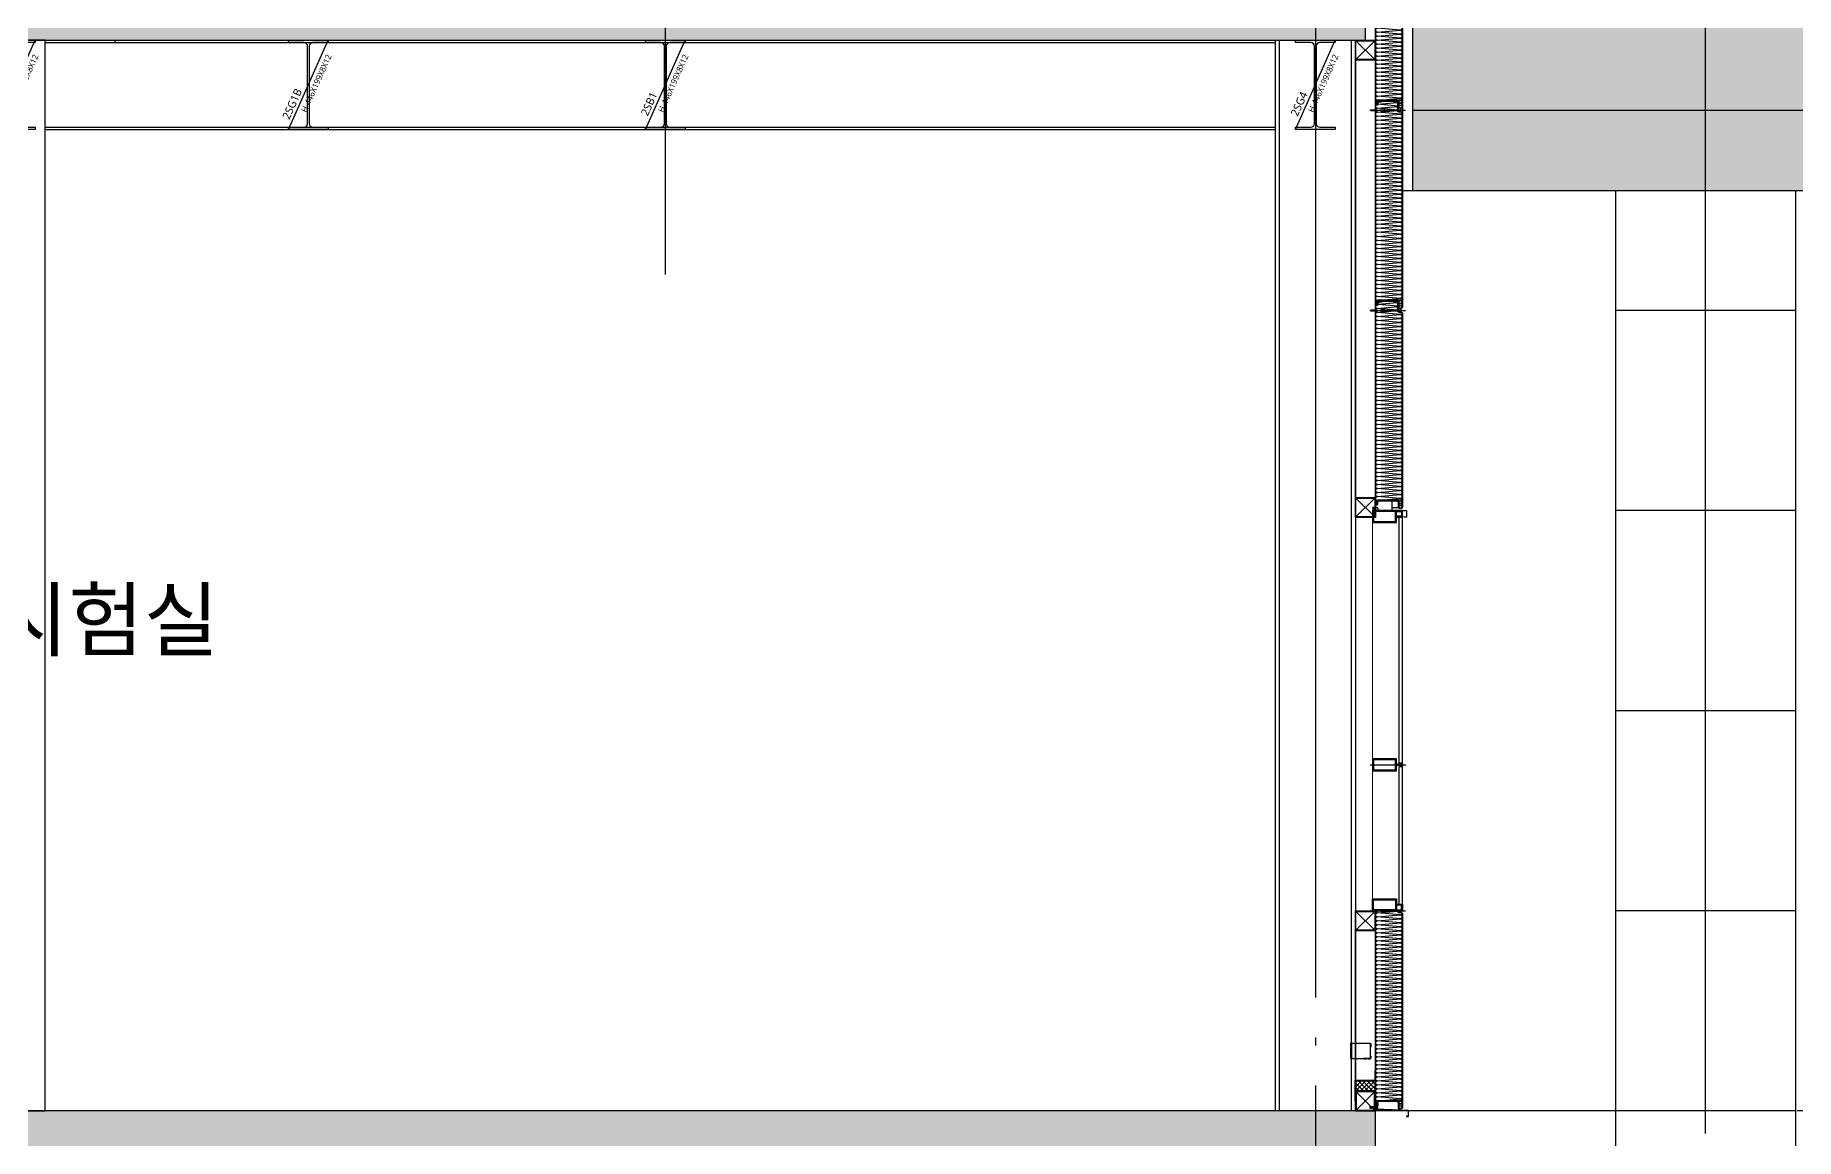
# Model space of a CAD drawing. Header units: millimetres. Extents: x 0 to 672800, y 0 to 118800.
# Drawn here: x 590992 to 599794, y 71856 to 77370 of the extents above; entities that cross this region are included whole.
import ezdxf
from ezdxf.enums import TextEntityAlignment as Align
from ezdxf.xclip import XClip

# ---------------------------------------------------------------- set-up
doc = ezdxf.new("R2010")
doc.units = ezdxf.units.MM
doc.header["$LTSCALE"] = 200
doc.header["$XCLIPFRAME"] = 0
for name, pattern in [('CEN', [62, 60, -1, 0, -1]), ('CEN-GAUN', [32.2, 30, -1, 0.2, -1]), ('HIDDEN', [0.375, 0.25, -0.125])]:
    doc.linetypes.add(name, pattern=pattern)
doc.layers.get('DEFPOINTS').update_dxf_attribs({"color": 137})
for name, color, linetype in [('0-S-col', 4, 'Continuous'), ('01하지철물', 253, 'Continuous'), ('09GIRDER', 2, 'Continuous'), ('161', 161, 'Continuous'), ('35', 8, 'Continuous'), ('7', 7, 'Continuous'), ('A-1', 1, 'Continuous'), ('A-CON', 2, 'Continuous'), ('A-PNL-EXT', 7, 'Continuous'), ('A-sect_stl', 8, 'Continuous'), ('AA-DWXM-CURT', 4, 'Continuous'), ('AA-XXXX-CNTL', 16, 'Continuous'), ('BOLT', 8, 'Continuous'), ('CEN', 1, 'CEN-GAUN'), ('CON', 2, 'Continuous'), ('ELE-8', 8, 'Continuous'), ('ELE-STL', 252, 'Continuous'), ('FLA', 2, 'Continuous'), ('HAT', 8, 'Continuous'), ('HAT-254', 254, 'Continuous'), ('HAT-INS1', 252, 'Continuous'), ('Insul', 252, 'Continuous'), ('PANEL', 6, 'Continuous'), ('S-253', 252, 'Continuous'), ('SOL-254', 254, 'Continuous'), ('squrepipe', 252, 'Continuous'), ('STEEL-E', 6, 'Continuous'), ('STL', 4, 'Continuous'), ('SYP_BOLT', 9, 'Continuous'), ('SYP_FLASHING', 5, 'Continuous'), ('SYP_INSUL', 252, 'Continuous'), ('SYP_STEEL', 4, 'Continuous'), ('TEC35', 35, 'Continuous'), ('WALL', 2, 'Continuous'), ('WIN1', 7, 'Continuous')]:
    doc.layers.add(name, color=color, linetype=linetype)
doc.layers.add('190', color=190, linetype='Continuous', plot=False)
doc.layers.add('TXT-1', color=137, linetype='Continuous', plot=False)
doc.layers.add('insulation', color=8, linetype='Continuous', lineweight=5)
doc.styles.add('스타일1', font='malgun.ttf')

# ---------------------------------------------------------------- blocks, each defined once
blk = doc.blocks.new('SCW-1')
at = {"layer": 'BOLT', "color": 8, "linetype": 'HIDDEN', "ltscale": 0.5}
for p, q in [((150, 3), (150, 9)), ((154.1, 12), (151.1, 9)), ((151.1, 9), (151.1, 3)), ((151.1, 3), (154.1, 0)), ((153.1, 5.4), (153.1, 6.6)), ((153.1, 6.6), (154.5, 6.6)), ((154.5, 5.4), (153.1, 5.4)), ((154.5, 12), (154.1, 12)), ((154.1, 0), (154.5, 0)), ((154.5, 6.6), (154.5, 12)), ((154.5, 0), (154.5, 5.4))]:
    blk.add_line(p, q, dxfattribs=at)
for points in [[(0, 6), (9, 7), (11, 9), (12, 7), (10, 3)], [(10, 3), (5, 3), (0, 6), (5, 9), (11, 9)], [(150, 3), (10, 3)], [(11, 9), (150, 9)]]:
    blk.add_lwpolyline(points, dxfattribs=at)
for centre, start, end in [((150.6, 9.2), 199.47122, 340.52878), ((150.6, 2.8), 19.47122, 160.52878)]:
    blk.add_arc(centre, 0.6, start, end, dxfattribs=at)
blk = doc.blocks.new('PANEL-135')
at = {"layer": '161'}
for p, q in [((150, 0), (0, 0)), ((150, -1000), (0, -1000))]:
    blk.add_line(p, q, dxfattribs=at)
at = {"layer": 'BOLT', "color": 8, "linetype": 'HIDDEN', "ltscale": 0.5}
for p, q in [((37.8, 20.4), (41.2, 17)), ((37.8, 19.3), (40.8, 16.3)), ((37.8, 8.7), (40.8, 11.7)), ((37.8, 7.6), (41.2, 11)), ((37.8, 6.4), (41.2, 3)), ((37.8, 5.3), (40.8, 2.3)), ((41.2, 17), (41.2, 11)), ((41.2, 3), (41.2, -3)), ((37.8, -5.3), (40.8, -2.3)), ((37.8, -6.1), (37.8, -6.1)), ((38.6, -5.6), (41.2, -3))]:
    blk.add_line(p, q, dxfattribs=at)
at = {"layer": 'HAT-INS1'}
for points in [[(37.8, 21.4), (137, 30)], [(137, 30.5), (39.6, 38.9)]]:
    blk.add_lwpolyline(points, dxfattribs=at)
for points in [[(147.4, 26.4, -0.625476), (139.5, 10.2), (37.8, 19.1)], [(37.8, 1.4), (139.5, 10.2, -1), (139.5, -9.8), (37.8, -0.9)], [(25.8, -19.8), (139.5, -9.8, -1), (139.5, -29.8), (25.8, -19.8), (25.8, -19.8, 1), (25.8, -39.8, 1)], [(25.8, -39.8), (139.5, -29.8, -1), (139.5, -49.8), (25.8, -39.8), (25.8, -39.8, 1), (25.8, -59.8, 1)], [(25.8, -59.8), (139.5, -49.8, -1), (139.5, -69.8), (25.8, -59.8), (25.8, -59.8, 1), (25.8, -79.8, 1)], [(25.8, -79.8), (139.5, -69.8, -1), (139.5, -89.8), (25.8, -79.8), (25.8, -79.8, 1), (25.8, -99.8, 1)], [(16.1, -12.4, 0.338737), (25.8, -19.8)], [(25.8, -99.8), (139.5, -89.8, -1), (139.5, -109.8), (25.8, -99.8), (25.8, -99.8, 1), (25.8, -119.8, 1)], [(25.8, -119.8), (139.5, -109.8, -1), (139.5, -129.8), (25.8, -119.8), (25.8, -119.8, 1), (25.8, -139.8, 1)], [(25.8, -139.8), (139.5, -129.8, -1), (139.5, -149.8), (25.8, -139.8), (25.8, -139.8, 1), (25.8, -159.8, 1)], [(25.8, -159.8), (139.5, -149.8, -1), (139.5, -169.8), (25.8, -159.8), (25.8, -159.8, 1), (25.8, -179.8, 1)], [(25.8, -179.8), (139.5, -169.8, -1), (139.5, -189.8), (25.8, -179.8), (25.8, -179.8, 1), (25.8, -199.8, 1)], [(25.8, -199.8), (139.5, -189.8, -1), (139.5, -209.8), (25.8, -199.8), (25.8, -199.8, 1), (25.8, -219.8, 1)], [(25.8, -219.8), (139.5, -209.8, -1), (139.5, -229.8), (25.8, -219.8), (25.8, -219.8, 1), (25.8, -239.8, 1)], [(25.8, -239.8), (139.5, -229.8, -1), (139.5, -249.8), (25.8, -239.8), (25.8, -239.8, 1), (25.8, -259.8, 1)], [(25.8, -259.8), (139.5, -249.8, -1), (139.5, -269.8), (25.8, -259.8), (25.8, -259.8, 1), (25.8, -279.8, 1)], [(25.8, -279.8), (139.5, -269.8, -1), (139.5, -289.8), (25.8, -279.8), (25.8, -279.8, 1), (25.8, -299.8, 1)], [(25.8, -299.8), (139.5, -289.8, -1), (139.5, -309.8), (25.8, -299.8), (25.8, -299.8, 1), (25.8, -319.8, 1)], [(25.8, -319.8), (139.5, -309.8, -1), (139.5, -329.8), (25.8, -319.8), (25.8, -319.8, 1), (25.8, -339.8, 1)], [(25.8, -339.8), (139.5, -329.8, -1), (139.5, -349.8), (25.8, -339.8), (25.8, -339.8, 1), (25.8, -359.8, 1)], [(25.8, -359.8), (139.5, -349.8, -1), (139.5, -369.8), (25.8, -359.8), (25.8, -359.8, 1), (25.8, -379.8, 1)], [(25.8, -379.8), (139.5, -369.8, -1), (139.5, -389.8), (25.8, -379.8), (25.8, -379.8, 1), (25.8, -399.8, 1)], [(25.8, -399.8), (139.5, -389.8, -1), (139.5, -409.8), (25.8, -399.8), (25.8, -399.8, 1), (25.8, -419.8, 1)], [(25.8, -419.8), (139.5, -409.8, -1), (139.5, -429.8), (25.8, -419.8), (25.8, -419.8, 1), (25.8, -439.8, 1)], [(25.8, -439.8), (139.5, -429.8, -1), (139.5, -449.8), (25.8, -439.8), (25.8, -439.8, 1), (25.8, -459.8, 1)], [(25.8, -459.8), (139.5, -449.8, -1), (139.5, -469.8), (25.8, -459.8), (25.8, -459.8, 1), (25.8, -479.8, 1)], [(25.8, -479.8), (139.5, -469.8, -1), (139.5, -489.8), (25.8, -479.8), (25.8, -479.8, 1), (25.8, -499.8, 1)], [(25.8, -499.8), (139.5, -489.8, -1), (139.5, -509.8), (25.8, -499.8), (25.8, -499.8, 1), (25.8, -519.8, 1)], [(25.8, -519.8), (139.5, -509.8, -1), (139.5, -529.8), (25.8, -519.8), (25.8, -519.8, 1), (25.8, -539.8, 1)], [(25.8, -539.8), (139.5, -529.8, -1), (139.5, -549.8), (25.8, -539.8), (25.8, -539.8, 1), (25.8, -559.8, 1)], [(25.8, -559.8), (139.5, -549.8, -1), (139.5, -569.8), (25.8, -559.8), (25.8, -559.8, 1), (25.8, -579.8, 1)], [(25.8, -579.8), (139.5, -569.8, -1), (139.5, -589.8), (25.8, -579.8), (25.8, -579.8, 1), (25.8, -599.8, 1)], [(25.8, -599.8), (139.5, -589.8, -1), (139.5, -609.8), (25.8, -599.8), (25.8, -599.8, 1), (25.8, -619.8, 1)], [(25.8, -619.8), (139.5, -609.8, -1), (139.5, -629.8), (25.8, -619.8), (25.8, -619.8, 1), (25.8, -639.8, 1)], [(25.8, -639.8), (139.5, -629.8, -1), (139.5, -649.8), (25.8, -639.8), (25.8, -639.8, 1), (25.8, -659.8, 1)], [(25.8, -659.8), (139.5, -649.8, -1), (139.5, -669.8), (25.8, -659.8), (25.8, -659.8, 1), (25.8, -679.8, 1)], [(25.8, -679.8), (139.5, -669.8, -1), (139.5, -689.8), (25.8, -679.8), (25.8, -679.8, 1), (25.8, -699.8, 1)], [(25.8, -699.8), (139.5, -689.8, -1), (139.5, -709.8), (25.8, -699.8), (25.8, -699.8, 1), (25.8, -719.8, 1)], [(25.8, -719.8), (139.5, -709.8, -1), (139.5, -729.8), (25.8, -719.8), (25.8, -719.8, 1), (25.8, -739.8, 1)], [(25.8, -739.8), (139.5, -729.8, -1), (139.5, -749.8), (25.8, -739.8), (25.8, -739.8, 1), (25.8, -759.8, 1)], [(25.8, -759.8), (139.5, -749.8, -1), (139.5, -769.8), (25.8, -759.8), (25.8, -759.8, 1), (25.8, -779.8, 1)], [(25.8, -779.8), (139.5, -769.8, -1), (139.5, -789.8), (25.8, -779.8), (25.8, -779.8, 1), (25.8, -799.8, 1)], [(25.8, -799.8), (139.5, -789.8, -1), (139.5, -809.8), (25.8, -799.8), (25.8, -799.8, 1), (25.8, -819.8, 1)], [(25.8, -819.8), (139.5, -809.8, -1), (139.5, -829.8), (25.8, -819.8), (25.8, -819.8, 1), (25.8, -839.8, 1)], [(25.8, -839.8), (139.5, -829.8, -1), (139.5, -849.8), (25.8, -839.8), (25.8, -839.8, 1), (25.8, -859.8, 1)], [(25.8, -859.8), (139.5, -849.8, -1), (139.5, -869.8), (25.8, -859.8), (25.8, -859.8, 1), (25.8, -879.8, 1)], [(25.8, -879.8), (139.5, -869.8, -1), (139.5, -889.8), (25.8, -879.8), (25.8, -879.8, 1), (25.8, -899.8, 1)], [(25.8, -899.8), (139.5, -889.8, -1), (139.5, -909.8), (25.8, -899.8), (25.8, -899.8, 1), (25.8, -919.8, 1)], [(25.8, -919.8), (139.5, -909.8, -1), (139.5, -929.8), (25.8, -919.8), (25.8, -919.8, 1), (25.8, -939.8, 1)], [(129.1, -948.8), (25.8, -939.8), (25.8, -939.8, 0.541794), (16.7, -953.8, 0.541794)], [(25.8, -939.8), (139.5, -929.8, -1), (139.5, -949.8), (138.9, -949.7)]]:
    blk.add_lwpolyline(points, format="xyb", dxfattribs=at)
at = {"layer": 'Insul', "color": 251}
for p, q in [((18.3, -964.5), (18.3, -973.7)), ((32.3, -964.5), (18.3, -964.5)), ((32.3, -964.5), (32.3, -973.7)), ((32.3, -973.7), (18.3, -973.7)), ((18.3, -974.7), (18.3, -983)), ((32.3, -974.7), (18.3, -974.7)), ((29, -986.4), (21.7, -986.4)), ((32.3, -974.7), (32.3, -983))]:
    blk.add_line(p, q, dxfattribs=at)
for points in [[(135.1, 38.5), (136, 38.5, 0.414214), (136.3, 38.8), (136.3, 39), (136.3, 39.5, 0.414214), (133.3, 42.5), (128.3, 43.2), (120.8, 43.2, -0.414214), (120.3, 43.7), (120.3, 44, -0.414214), (120.8, 44.5), (133.9, 44.5), (135.5, 44.1, 0.487928), (135.9, 44.4), (135.9, 44.5, 0.414214), (133.9, 46.5), (82.3, 46.5), (40.6, 46.5, 0.414214), (38.6, 44.5), (38.6, 44.4, 0.487928), (39, 44.1), (40.6, 44.5), (53.7, 44.5, -0.414214), (54.2, 44), (54.2, 43.7, -0.414214), (53.7, 43.2), (46.1, 43.2), (41.1, 42.5, 0.414214), (38.1, 39.5), (38.1, 39), (38.1, 38.8, 0.414214), (38.4, 38.5), (39.3, 38.5, 0.414214), (39.6, 38.8), (39.6, 39, -0.414214), (41.1, 40.5), (46.1, 41.2), (54.7, 41.2, 0.414214), (56.2, 42.7), (56.2, 44, -0.414214), (56.7, 44.5), (82.3, 44.5), (117.8, 44.5, -0.414214), (118.3, 44), (118.3, 42.7, 0.414214), (119.8, 41.2), (128.3, 41.2), (133.3, 40.5, -0.414214), (134.8, 39), (134.8, 38.8, 0.414214)], [(135.1, 38.5), (136, 38.5, 0.414214), (136.3, 38.8), (136.3, 39), (136.3, 39.5, 0.414214), (133.3, 42.5), (128.3, 43.2), (120.8, 43.2, -0.414214), (120.3, 43.7), (120.3, 44, -0.414214), (120.8, 44.5), (133.9, 44.5), (135.5, 44.1, 0.487928), (135.9, 44.4), (135.9, 44.5, 0.414214), (133.9, 46.5), (82.3, 46.5), (40.6, 46.5, 0.414214), (38.6, 44.5), (38.6, 44.4, 0.487928), (39, 44.1), (40.6, 44.5), (53.7, 44.5, -0.414214), (54.2, 44), (54.2, 43.7, -0.414214), (53.7, 43.2), (46.1, 43.2), (41.1, 42.5, 0.414214), (38.1, 39.5), (38.1, 39), (38.1, 38.8, 0.414214), (38.4, 38.5), (39.3, 38.5, 0.414214), (39.6, 38.8), (39.6, 39, -0.414214), (41.1, 40.5), (46.1, 41.2), (54.7, 41.2, 0.414214), (56.2, 42.7), (56.2, 44, -0.414214), (56.7, 44.5), (82.3, 44.5), (117.8, 44.5, -0.414214), (118.3, 44), (118.3, 42.7, 0.414214), (119.8, 41.2), (128.3, 41.2), (133.3, 40.5, -0.414214), (134.8, 39), (134.8, 38.8, 0.414214)], [(148.7, -968.9, -0.414214), (146.2, -971.4), (142.9, -971.4, -0.414214), (140.4, -968.9), (140.4, -953.8, 0.414214), (139.4, -952.8), (136.9, -952.8), (136.9, -951.8), (39, -951.8), (39, -952.8), (35.1, -952.8, 0.414214), (34.1, -953.8), (34.1, -983, -0.414191), (29.1, -988), (21.7, -988, -0.414236), (16.7, -983), (16.7, -949.8), (37, -949.8), (37, -948.8), (138.9, -948.8), (138.9, -949.8), (148.7, -949.8)], [(148.7, -968.9, -0.414214), (146.2, -971.4), (142.9, -971.4, -0.414214), (140.4, -968.9), (140.4, -953.8, 0.414214), (139.4, -952.8), (136.9, -952.8), (136.9, -951.8), (39, -951.8), (39, -952.8), (35.1, -952.8, 0.414214), (34.1, -953.8), (34.1, -983, -0.414191), (29.1, -988), (21.7, -988, -0.414236), (16.7, -983), (16.7, -949.8), (37, -949.8), (37, -948.8), (138.9, -948.8), (138.9, -949.8), (148.7, -949.8)], [(142, -951.4), (147, -951.4), (147, -968.9, -0.414214), (146.2, -969.7), (142.9, -969.7, -0.414214), (142, -968.9)]]:
    blk.add_lwpolyline(points, format="xyb", close=True, dxfattribs=at)
blk.add_lwpolyline([(32.3, -952.5), (32.3, -963.5), (18.3, -963.5), (18.3, -952.5)], close=True, dxfattribs=at)
for centre, start, end in [((21.7, -983), 180, 270.00431), ((29, -983), 270.00431, 0)]:
    blk.add_arc(centre, 3.35, start, end, dxfattribs=at)
at = {"layer": 'PANEL', "ltscale": 3}
for points in [[(44, 43.3), (44, 44.1), (39, 44.1, 0.414214), (37, 42.1), (37, -3.7, -0.39552), (32.8, -8.2), (19.7, -9.1, 0.39896), (15, -14.1), (15, -444.5), (15, -983.8, 0.414242), (20, -988.8), (31.5, -988.8, 0.414191), (35, -985.3), (35, -953.3), (42, -953.3), (42, -952.5), (34.2, -952.5), (34.2, -985.3, -0.414191), (31.5, -988), (20, -988, -0.414242), (15.8, -983.8), (15.8, -444.5), (15.8, -14.1, -0.399273), (19.8, -9.9), (32.8, -9, 0.39552), (37.8, -3.7), (37.8, 42.1, -0.414214), (39, 43.3), (44, 43.3)], [(130.5, 44.1), (130.5, 44.1), (130.5, 43.6), (135.5, 43.6, -0.414214), (137, 42.1), (137, 28.4, 0.414214), (139, 26.4), (148, 26.4, -0.414214), (149.5, 24.9), (149.5, -391.9), (149.5, -969.9, -0.414214), (148, -971.4), (141, -971.4, -0.414214), (139.5, -969.9), (139.5, -952.8), (137, -952.8), (137, -953.3), (139, -953.3), (139, -969.9, 0.414214), (141, -971.9), (148, -971.9, 0.414214), (150, -969.9), (150, -391.9), (150, 24.9, 0.414214), (148, 26.9), (139, 26.9, -0.414214), (137.5, 28.4), (137.5, 42.1, 0.414214), (135.5, 44.1), (130.5, 44.1)]]:
    blk.add_lwpolyline(points, format="xyb", dxfattribs=at)
at = {"layer": 'SYP_INSUL'}
for points in [[(37.8, 41.4), (38.9, 41.5)], [(38.1, 39), (37.8, 39.1)], [(56.2, 43.2), (70.1, 44.5)]]:
    blk.add_lwpolyline(points, dxfattribs=at)
at = {"layer": 'WALL', "color": 3}
blk.add_line((44, 43.3), (44, 43.3), dxfattribs=at)
at = {"xscale": -1}
blk.add_blockref('SCW-1', (176.2, -6), dxfattribs=at)
blk = doc.blocks.new('SDS32')
at = {"layer": 'SYP_BOLT'}
for p, q in [((-5, 2.1), (-8, 1)), ((8, 1), (-8, 1)), ((-8, 1), (-8, 0)), ((8, 0), (-8, 0)), ((-3, 0.3), (-3.5, 0)), ((-3, 0), (-3, -3.7)), ((-2.5, 9.1), (-2.5, 3.1)), ((2.5, 3.1), (2.5, 9.1)), ((3, 0), (3, -5.7)), ((5, 2.1), (8, 1)), ((8, 1), (8, 0)), ((-3, -3.7), (-3.5, -4)), ((3.8, -6.5), (-3.5, -4)), ((-3.5, -4), (-3, -4.7)), ((-3, -5.7), (-3.5, -6)), ((3.8, -8.5), (-3.5, -6)), ((-3.5, -6), (-3, -6.7)), ((-3, -7.7), (-3.5, -8)), ((3.8, -10.5), (-3.5, -8)), ((-3.5, -8), (-3, -8.7)), ((-3, -9.7), (-3.5, -10)), ((-3.5, -10), (-3, -10.7)), ((3.8, -12.5), (-3.5, -10)), ((-3, -11.7), (-3.5, -12)), ((3.8, -14.5), (-3.5, -12)), ((-3.5, -12), (-3, -12.7)), ((-3, -13.7), (-3.5, -14)), ((3.8, -16.5), (-3.5, -14)), ((-3.5, -14), (-3, -14.7)), ((-3, -15.7), (-3.5, -16)), ((3.8, -18.5), (-3.5, -16)), ((-3.5, -16), (-3, -16.7)), ((-3, -17.7), (-3.5, -18)), ((3.8, -20.5), (-3.5, -18)), ((-3.5, -18), (-3, -18.7)), ((3, -5.7), (-3, -3.7)), ((3, -6.7), (-3, -4.7)), ((-3, -4.7), (-3, -5.7)), ((3, -7.7), (-3, -5.7)), ((3, -8.7), (-3, -6.7)), ((-3, -6.7), (-3, -7.7)), ((3, -9.7), (-3, -7.7)), ((-3, -8.7), (-3, -9.7)), ((3, -10.7), (-3, -8.7)), ((3, -11.7), (-3, -9.7)), ((3, -12.7), (-3, -10.7)), ((-3, -10.7), (-3, -11.7)), ((3, -13.7), (-3, -11.7)), ((3, -14.7), (-3, -12.7)), ((-3, -12.7), (-3, -13.7)), ((3, -15.7), (-3, -13.7)), ((3, -16.7), (-3, -14.7)), ((-3, -14.7), (-3, -15.7)), ((3, -17.7), (-3, -15.7)), ((3, -18.7), (-3, -16.7)), ((-3, -16.7), (-3, -17.7)), ((3, -19.7), (-3, -17.7)), ((-3, -18.7), (-3, -21)), ((3, -20.7), (-3, -18.7)), ((3, -5.7), (3.8, -6.5)), ((3.8, -6.5), (3, -6.7)), ((3, -6.7), (3, -7.7)), ((3, -7.7), (3.8, -8.5)), ((3.8, -8.5), (3, -8.7)), ((3, -8.7), (3, -9.7)), ((3, -9.7), (3.8, -10.5)), ((3.8, -10.5), (3, -10.7)), ((3, -10.7), (3, -11.7)), ((3, -11.7), (3.8, -12.5)), ((3.8, -12.5), (3, -12.7)), ((3, -12.7), (3, -13.7)), ((3, -13.7), (3.8, -14.5)), ((3.8, -14.5), (3, -14.7)), ((3, -14.7), (3, -15.7)), ((3, -15.7), (3.8, -16.5)), ((3.8, -16.5), (3, -16.7)), ((3, -16.7), (3, -17.7)), ((3, -17.7), (3.8, -18.5)), ((3.8, -18.5), (3, -18.7)), ((3, -18.7), (3, -19.7)), ((3, -19.7), (3.8, -20.5)), ((3.8, -20.5), (3, -20.7)), ((3, -20.7), (3, -22))]:
    blk.add_line(p, q, dxfattribs=at)
blk.add_lwpolyline([(5, 3.1), (5, 2.1), (-5, 2.1), (-5, 3.1)], close=True, dxfattribs=at)
for points in [[(4, 3.1), (4, 9.1), (-4, 9.1), (-4, 3.1)], [(0, -32), (-1, -23), (-3, -21), (-1, -20), (3, -22)], [(3, -22), (3, -27), (0, -32), (-3, -27), (-3, -21)]]:
    blk.add_lwpolyline(points, dxfattribs=at)
at = {"layer": 'SYP_BOLT', "color": 0}
blk.add_solid([(8, 1), (-8, 1), (8, 0), (-8, 0)], dxfattribs=at)
blk = doc.blocks.new('WEL')
at = {"layer": 'SYP_STEEL', "color": 251}
for centre, end in [((0, 0), 180), ((2, 0), 120), ((4, 0), 120), ((6, 0), 120), ((8, 0), 120)]:
    blk.add_arc(centre, 2, 0, end, dxfattribs=at)
blk = doc.blocks.new('P100X100')
at = {"layer": 'squrepipe', "color": 1}
for p, q in [((-45.5, 45.5), (45.5, -45.5)), ((45.5, 45.5), (-45.5, -45.5)), ((-45.5, 45.5), (45.5, -45.5)), ((45.5, 45.5), (-45.5, -45.5)), ((-45.5, 45.5), (45.5, -45.5)), ((45.5, 45.5), (-45.5, -45.5)), ((-45.5, 45.5), (45.5, -45.5)), ((45.5, 45.5), (-45.5, -45.5))]:
    blk.add_line(p, q, dxfattribs=at)
at = {"layer": 'squrepipe', "color": 8}
for points in [[(-50, -50), (50, -50), (50, 50), (-50, 50)], [(-45.5, -45.5), (45.5, -45.5), (45.5, 45.5), (-45.5, 45.5)]]:
    blk.add_lwpolyline(points, close=True, dxfattribs=at)
blk = doc.blocks.new('PANEL-SIL1')
at = {"layer": 'HAT'}
h = blk.add_hatch(dxfattribs=at)
h.set_pattern_fill('ANSI37', color=256, scale=5)
h.set_pattern_definition([(45, (-37874.998, 100828.325), (-11.2253202, 11.2253202), []), (135, (-37874.998, 100828.325), (-11.2253202, -11.2253202), [])])
h.paths.add_polyline_path([(-125, 100), (-25, 100), (-25, 150), (-125, 150)])
at = {"layer": 'FLA', "color": 6}
blk.add_lwpolyline([(-280, -28), (-290, -28), (-290, 2), (-126.6, 9.5), (-126.6, 30), (-125, 30), (-125, 8), (-288.4, 0.5), (-288.4, -26.4), (-280, -26.4)], close=True, dxfattribs=at)
at = {"layer": 'STL'}
blk.add_lwpolyline([(-125, 200), (-123, 200), (-123, 152), (-23, 152), (-23, 50), (-25, 50), (-25, 150), (-125, 150), (-125, 200)], dxfattribs=at)
at = {"layer": 'SYP_FLASHING', "color": 251}
blk.add_lwpolyline([(-138.6, 39.1), (-136.3, 39.1), (-136.3, 28.1), (-127, 28.1, -0.414214), (-125, 26.1), (-125, 8.1), (-127.3, 8.1), (-127.3, 25.8), (-136.6, 25.8, -0.414214), (-138.6, 27.8)], format="xyb", close=True, dxfattribs=at)
at = {"layer": 'SYP_STEEL', "color": 251}
for p, q in [((-6, 337.5), (-6, 262.5)), ((-100, 262.5), (-65, 262.5))]:
    blk.add_line(p, q, dxfattribs=at)
blk.add_lwpolyline([(-100, 337.5), (0, 337.5), (0, 262.5), (-100, 262.5)], close=True, dxfattribs=at)
for centre, end in [((-100, 335.5), 210), ((-100, 333.5), 210), ((-100, 331.5), 210), ((-100, 329.5), 210), ((-100, 327.5), 210), ((-100, 325.5), 210), ((-100, 323.5), 210), ((-100, 321.5), 210), ((-100, 319.5), 270)]:
    blk.add_arc(centre, 2, 90, end, dxfattribs=at)
at = {"layer": 'A-sect_stl', "extrusion": (0, 0, -1), "zscale": -1}
blk.add_blockref('P100X100', (75, 50), dxfattribs=at)
at = {"layer": 'BOLT', "color": 0, "rotation": 90}
blk.add_blockref('SDS32', (-127.3, 17.2), dxfattribs=at)
at = {"layer": 'SYP_STEEL', "color": 251, "rotation": 90}
blk.add_blockref('WEL', (-100, 264.5), dxfattribs=at)
at = {"layer": 'SYP_STEEL', "color": 251}
for p in [(-98, 337.5), (-78.3, 337.5)]:
    blk.add_blockref('WEL', p, dxfattribs=at)
at = {"layer": 'SYP_STEEL', "color": 251, "extrusion": (0, 0, -1), "zscale": -1, "rotation": 180}
for p in [(98, 262.5), (78.3, 262.5)]:
    blk.add_blockref('WEL', p, dxfattribs=at)
blk = doc.blocks.new('SG-2SB1')
at = {"layer": '09GIRDER'}
blk.add_lwpolyline([(-99.5, -434), (-22, -434, 0.414214), (-4, -416), (-4, -30, 0.414214), (-22, -12), (-99.5, -12), (-99.5, 0), (99.5, 0), (99.5, -12), (22, -12, 0.414214), (4, -30), (4, -416, 0.414214), (22, -434), (99.5, -434), (99.5, -446), (-99.5, -446)], format="xyb", close=True, dxfattribs=at)
at = {"layer": 'DEFPOINTS'}
blk.add_line((-99.5, -446), (99.5, 0), dxfattribs=at)
at = {"layer": 'DEFPOINTS', "style": '스타일1'}
for s, height, p in [('H-446X199X8X12', 30, (39.8, -215.4)), ('2SB1', 40, (-81.4, -318, 0))]:
    blk.add_text(s, height=height, rotation=65.95413, dxfattribs=at).set_placement(p, align=Align.MIDDLE_CENTER)
blk = doc.blocks.new('SG-2SG4')
at = {"layer": '09GIRDER'}
blk.add_lwpolyline([(-99.5, -434), (-22, -434, 0.414214), (-4, -416), (-4, -30, 0.414214), (-22, -12), (-99.5, -12), (-99.5, 0), (99.5, 0), (99.5, -12), (22, -12, 0.414214), (4, -30), (4, -416, 0.414214), (22, -434), (99.5, -434), (99.5, -446), (-99.5, -446)], format="xyb", close=True, dxfattribs=at)
at = {"layer": 'DEFPOINTS'}
blk.add_line((-99.5, -446), (99.5, 0), dxfattribs=at)
at = {"layer": 'DEFPOINTS', "style": '스타일1'}
for s, height, p in [('H-446X199X8X12', 30, (39.8, -215.4)), ('2SG4', 40, (-81.4, -318, 0))]:
    blk.add_text(s, height=height, rotation=65.95413, dxfattribs=at).set_placement(p, align=Align.MIDDLE_CENTER)
blk = doc.blocks.new('WB-150-E')
at = {"layer": 'WIN1'}
blk.add_lwpolyline([(200, 60), (50, 60), (50, 0), (170, 0), (170, 27.5), (200, 27.5), (200, 60)], dxfattribs=at)
at = {"layer": 'WIN1', "color": 251}
blk.add_lwpolyline([(55, 55), (55, 5), (165, 5), (165, 55)], close=True, dxfattribs=at)
blk.add_lwpolyline([(195, 32.5), (170, 32.5), (170, 55), (195, 55), (195, 32.5)], dxfattribs=at)
blk = doc.blocks.new('WB-150-C')
at = {"layer": 'WIN1', "color": 251}
blk.add_line((38.9, 30), (217.2, 30), dxfattribs=at)
at = {"layer": 'WIN1'}
blk.add_lwpolyline([(195, 32.5), (170, 32.5), (170, 60), (50, 60), (50, 0), (170, 0), (170, 27.5), (195, 27.5)], close=True, dxfattribs=at)
at = {"layer": 'WIN1', "color": 251}
blk.add_lwpolyline([(55, 55), (55, 5), (165, 5), (165, 55)], close=True, dxfattribs=at)
blk.add_arc((224, 30), 26, 157.38014, 202.61986, dxfattribs=at)
blk = doc.blocks.new('WWW-150-2')
at = {"layer": 'AA-DWXM-CURT'}
for points in [[(132, 740), (150, 740), (150, 1967.5), (132, 1967.5)], [(132, 32.5), (150, 32.5), (150, 720), (132, 720)]]:
    blk.add_lwpolyline(points, close=True, dxfattribs=at)
at = {"layer": 'insulation'}
blk.add_line((0, 1940), (0, 60), dxfattribs=at)
for name, p in [('WB-150-E', (-50, 1940)), ('WB-150-C', (-50, 700))]:
    blk.add_blockref(name, p, dxfattribs=at)
at = {"layer": 'insulation', "xscale": -1, "rotation": 180}
blk.add_blockref('WB-150-E', (-50, 60), dxfattribs=at)
blk = doc.blocks.new('ci')
at = {"layer": '190'}
for p, q in [((11.9, 10), (-0.1, 10)), ((11.9, 0), (-0.1, 0))]:
    blk.add_line(p, q, dxfattribs=at)
at = {"layer": '35'}
blk.add_lwpolyline([(9, 0), (15, 0, 0.414214), (18, 3), (18, 7, 0.414214), (15, 10), (9, 10, 0.414214), (6, 7), (6, 3, 0.414214)], format="xyb", close=True, dxfattribs=at)
for centre, start, end in [((-5.3, 5), 316.39718, 43.60282), ((-3.3, 5), 316.39718, 43.60282), ((-1.3, 5), 316.39718, 43.60282), ((0.7, 5), 33.68372, 43.60282), ((0.7, 5), 316.39718, 326.31628)]:
    blk.add_arc(centre, 7.25, start, end, dxfattribs=at)
blk = doc.blocks.new('W-UP-RI')
at = {"layer": 'A-PNL-EXT'}
blk.add_line((-52.8, 15), (-20, 15), dxfattribs=at)
blk.add_lwpolyline([(-52.8, 48.2), (-52.8, 3.6), (20, -0.5), (20, -32.5), (5, -32.5)], dxfattribs=at)
at = {"layer": 'TEC35', "linetype": 'Continuous', "xscale": -1.5, "yscale": 1.5, "zscale": 1.5, "rotation": 180}
blk.add_blockref('ci', (-149.9, 15), dxfattribs=at)
blk = doc.blocks.new('하지철물')
at = {"layer": '01하지철물', "color": 1}
for p, q in [((46.8, 46.8), (-46.8, -46.8)), ((46.8, -46.8), (-46.8, 46.8))]:
    blk.add_line(p, q, dxfattribs=at)
at = {"layer": '01하지철물'}
for points in [[(-50, -50), (-50, 50), (50, 50), (50, -50)], [(-46.8, -46.8), (-46.8, 46.8), (46.8, 46.8), (46.8, -46.8)]]:
    blk.add_lwpolyline(points, close=True, dxfattribs=at)
blk = doc.blocks.new('입면-1')
at = {"layer": 'ELE-8'}
for p, q in [((435, 0), (435, -5900)), ((435, -5900), (28430, -5900)), ((1500, -5900), (1500, -12650.3)), ((2400, -5900), (2400, -12650.3))]:
    blk.add_line(p, q, dxfattribs=at)
at = {"layer": 'HAT', "color": 252}
for p, q in [((485, -100), (485, -5900)), ((485, -5500), (28380, -5500))]:
    blk.add_line(p, q, dxfattribs=at)
at = {"layer": 'HAT', "color": 254}
for p, q in [((2400, -6500), (1500, -6500)), ((2400, -7500), (1500, -7500)), ((2400, -8500), (1500, -8500)), ((2400, -9500), (1500, -9500)), ((2400, -10500), (1500, -10500))]:
    blk.add_line(p, q, dxfattribs=at)

msp = doc.modelspace()

# ---------------------------------------------------------------- hatches: boundary and pattern name
at = {"layer": 'HAT-254'}
h = msp.add_hatch(color=256, dxfattribs=at)
h.dxf.hatch_style = 1
h.paths.add_polyline_path([(573937.6, 77494.9), (573937.6, 77344.9), (597642.3, 77344.9), (597642.3, 77494.9)])
h = msp.add_hatch(color=256, dxfattribs=at)
h.dxf.hatch_style = 1
h.paths.add_polyline_path([(597692.3, 71994.9), (573937.6, 71994.9), (573937.6, 71744.9), (576167.3, 71744.9), (576167.3, 69494.9), (575642.3, 69494.9), (575642.3, 68994.9), (594892.3, 68994.9), (594892.3, 67094.9), (596792.3, 67094.9), (596792.3, 67994.9), (598217.3, 67994.9), (598217.3, 68494.9), (597692.3, 68494.9)])
h.paths.add_polyline_path([(576567.3, 71744.9), (576567.3, 71394.9), (576417.3, 71394.9), (576417.3, 69494.9), (595392.3, 69494.9), (595392.3, 67594.9), (596292.3, 67594.9), (596292.3, 68494.9), (597442.3, 68494.9), (597442.3, 71294.9), (597292.3, 71294.9), (597292.3, 71744.9)])
at = {"layer": 'SOL-254'}
h = msp.add_hatch(color=256, dxfattribs=at)
h.dxf.hatch_style = 1
h.paths.add_polyline_path([(602201.1, 79994.9), (602201.1, 82394.9), (597877.3, 82394.9), (597877.3, 79994.9)])
h.paths.add_polyline_path([(602201.1, 76594.9), (602201.1, 77994.9), (597877.3, 77994.9), (597877.3, 76594.9)])

# ---------------------------------------------------------------- linework, layer by layer
at = {"layer": '0-S-col', "color": 8}
msp.add_lwpolyline([(590742.3, 71994.9), (591042.3, 71994.9), (591042.3, 77344.9), (590742.3, 77344.9)], close=True, dxfattribs=at)
for points in [[(597592.3, 77344.9), (597592.3, 71994.9), (597192.3, 71994.9), (597192.3, 77344.9)], [(597571.3, 77344.9), (597571.3, 71994.9), (597213.3, 71994.9), (597213.3, 77344.9)]]:
    msp.add_lwpolyline(points, dxfattribs=at)
at = {"layer": '01하지철물'}
for p, q in [((597592.3, 75009.9), (597592.3, 77344.9)), ((597592.3, 71994.9), (597592.3, 72994.9))]:
    msp.add_line(p, q, dxfattribs=at)
at = {"layer": 'A-1', "color": 251}
msp.add_line((597542.3, 77344.9), (597692.3, 77344.9), dxfattribs=at)
at = {"layer": 'A-CON'}
for points in [[(573937.6, 77344.9), (597642.3, 77344.9), (597642.3, 77494.9), (573937.6, 77494.9)], [(576167.3, 71744.9), (576167.3, 69494.9), (575642.3, 69494.9), (575642.3, 68994.9), (594892.3, 68994.9), (594892.3, 67094.9), (596792.3, 67094.9), (596792.3, 67994.9), (598217.3, 67994.9), (598217.3, 68494.9), (597692.3, 68494.9), (597692.3, 71994.9), (573937.6, 71994.9)]]:
    msp.add_lwpolyline(points, dxfattribs=at)
at = {"layer": 'AA-XXXX-CNTL', "linetype": 'CEN'}
msp.add_line((591392.3, 77331.9), (591392.3, 77344.9), dxfattribs=at)
at = {"layer": 'CEN'}
for p, q in [((597392.3, 91441.6), (597392.3, 65441.6)), ((599342.3, 65441.6), (599342.3, 91441.6)), ((605801.1, 71994.9), (570337.6, 71994.9))]:
    msp.add_line(p, q, dxfattribs=at)
at = {"layer": 'DEFPOINTS'}
for p, q in [((594142.3, 83594.9), (594142.3, 76175.1)), ((592258.3, 76898.9), (592457.3, 77344.9))]:
    msp.add_line(p, q, dxfattribs=at)
at = {"layer": 'DEFPOINTS', "flags": 128}
msp.add_lwpolyline([(592258.3, 76910.9), (592335.8, 76910.9, 0.414214), (592353.8, 76928.9), (592353.8, 77314.9, 0.414214), (592335.8, 77332.9), (592258.3, 77332.9), (592258.3, 77344.9), (592457.3, 77344.9), (592457.3, 77332.9), (592379.8, 77332.9, 0.414214), (592361.8, 77314.9), (592361.8, 76928.9, 0.414214), (592379.8, 76910.9), (592457.3, 76910.9), (592457.3, 76898.9), (592258.3, 76898.9)], format="xyb", close=True, dxfattribs=at)
at = {"layer": 'ELE-8'}
msp.add_line((597692.3, 68994.9), (597692.3, 71994.9), dxfattribs=at)
at = {"layer": 'ELE-STL'}
for p, q in [((591042.3, 77332.9), (597192.3, 77332.9)), ((591042.3, 76910.9), (597192.3, 76910.9)), ((591042.3, 76898.9), (597192.3, 76898.9))]:
    msp.add_line(p, q, dxfattribs=at)

# ---------------------------------------------------------------- block references
ref = msp.add_blockref('입면-1', (597392.3, 82494.9))
XClip(ref).set_block_clipping_path([(300.0000000012, -13500.0000000004), (4808.7568531588, 2075.001985326)])
at = {"layer": '7', "rotation": 180}
for p in [(597642.3, 77294.9), (597642.3, 75009.9), (597642.3, 72944.9)]:
    msp.add_blockref('하지철물', p, dxfattribs=at)
at = {"layer": 'CON'}
ref = msp.add_blockref('PANEL-135', (597842.3, 77994.9), dxfattribs=dict(at, xscale=-1))
XClip(ref).set_block_clipping_path([(-0.0000000012, -1000), (165, 0.0000000005)])
at = {"layer": 'CON', "xscale": -1}
for name, p in [('PANEL-135', (597842.3, 76994.9)), ('PANEL-135', (597842.3, 75994.9)), ('PANEL-SIL1', (597567.3, 71994.9))]:
    msp.add_blockref(name, p, dxfattribs=at)
at = {"layer": 'CON'}
ref = msp.add_blockref('PANEL-135', (597842.3, 72994.9), dxfattribs=dict(at, xscale=-1))
XClip(ref).set_block_clipping_path([(0, -995.4323343208), (180.0717007205, 0)])
at = {"layer": 'S-253'}
for name, p in [('SG-2SB1', (590892.3, 77344.9)), ('SG-2SB1', (594142.3, 77344.9)), ('SG-2SG4', (597392.3, 77344.9))]:
    msp.add_blockref(name, p, dxfattribs=at)
at = {"layer": 'STEEL-E'}
for name, p in [('W-UP-RI', (597827.3, 74994.9)), ('WWW-150-2', (597677.3, 72994.9))]:
    msp.add_blockref(name, p, dxfattribs=at)

# ---------------------------------------------------------------- texts
at = {"layer": 'DEFPOINTS', "style": '스타일1'}
for s, height, p in [('H-446X199X8X12', 30, (592397.7, 77129.5)), ('2SG1B', 40, (592276.5, 77027, 0))]:
    msp.add_text(s, height=height, rotation=65.95413, dxfattribs=at).set_placement(p, align=Align.MIDDLE_CENTER)
at = {"layer": 'TXT-1', "style": '스타일1'}
msp.add_text('A. Drive 시험실', height=300, dxfattribs=at).set_placement((590584.3, 74449.6), align=Align.MIDDLE_CENTER)

doc.saveas('drawing.dxf')
